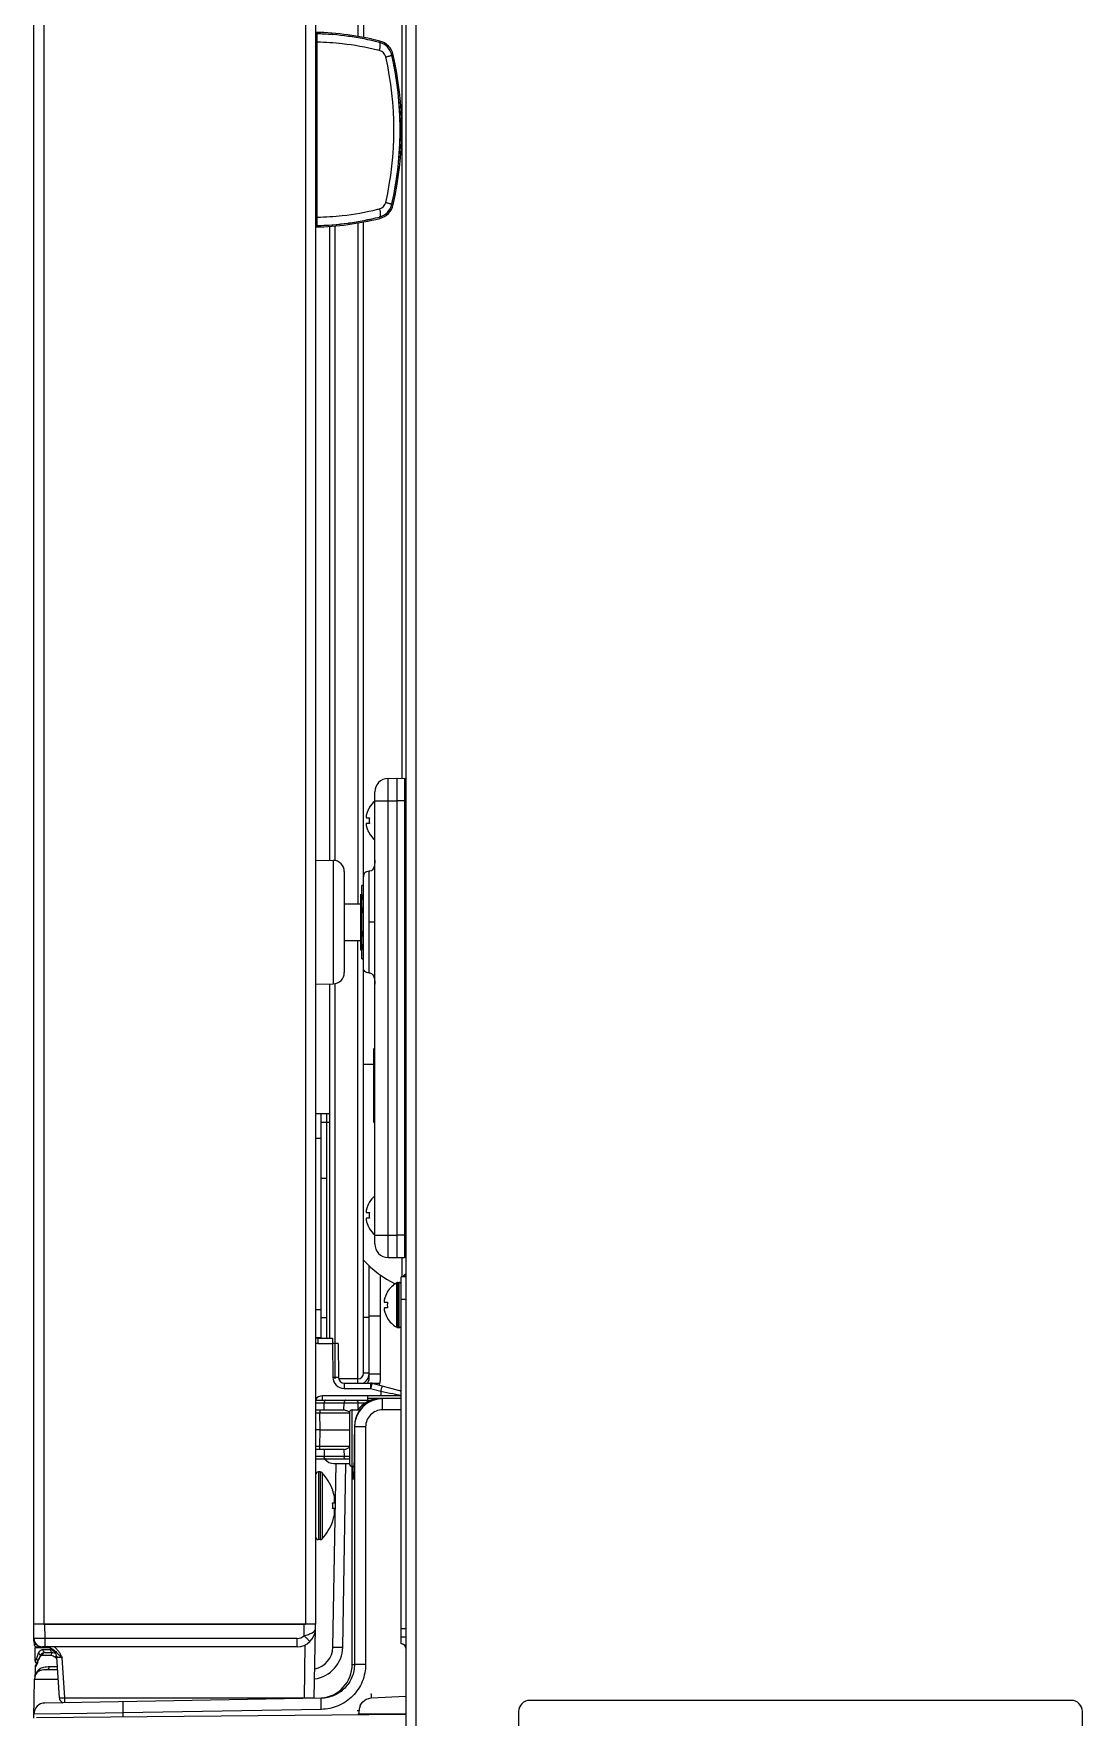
# Model space of a CAD drawing. Header units: millimetres. Extents: x -1319 to 3519, y -1539 to 2345.
# Drawn here: x -1258.9 to -1072.9, y -83.1 to 215.4 of the extents above; entities that cross this region are included whole.
import ezdxf

# ---------------------------------------------------------------- set-up
doc = ezdxf.new("R2010")
doc.units = ezdxf.units.MM
doc.header["$LTSCALE"] = 65.395
doc.layers.get('0').update_dxf_attribs({"linetype": 'CONTINUOUS'})

msp = doc.modelspace()

# ---------------------------------------------------------------- linework, layer by layer
at = {"linetype": 'Continuous'}
for p, q in [((-1258.94, -69.63), (-1258.94, 963.37)), ((-1257.14, 960.37), (-1257.14, -66.63)), ((-1210.74, 960.37), (-1210.74, -66.63)), ((-1208.94, 960.37), (-1208.94, -66.63)), ((-1192.94, 960.17), (-1192.94, -82.63)), ((-1191.14, 960.17), (-1191.14, -159.33)), ((-1201.44, 432.27), (-1201.44, 214.91)), ((-1200.44, 432.16), (-1200.44, 214.71)), ((-1193.64, 394.89), (-1193.64, 83.36)), ((-1208.94, 213.87), (-1208.63, 213.87)), ((-1208.63, 182.87), (-1208.63, 213.87)), ((-1197.61, 213.85), (-1197.61, 213.85)), ((-1208.94, 182.87), (-1208.63, 182.87)), ((-1197.61, 182.89), (-1197.61, 182.89)), ((-1206.44, 68.83), (-1206.44, 181.26)), ((-1205.44, 68.77), (-1205.44, 181.31)), ((-1201.44, 181.83), (-1201.44, 61.12)), ((-1200.44, -22.13), (-1200.44, 182.03)), ((-1198.44, 0.8), (-1198.44, 80.94)), ((-1196.08, 83.34), (-1194.44, 83.37)), ((-1196.08, 83.34), (-1194.44, 83.37)), ((-1196.08, -1.6), (-1196.08, 83.34)), ((-1194.44, -1.63), (-1194.44, 83.37)), ((-1194.44, 83.37), (-1193.19, 83.35)), ((-1193.19, 83.35), (-1193.19, -1.61)), ((-1199.42, 78.17), (-1199.39, 78.17)), ((-1198.44, 79.37), (-1194.44, 79.37)), ((-1192.94, 79.37), (-1194.44, 79.37)), ((-1199.94, 76.37), (-1199.39, 76.37)), ((-1199.39, 75.37), (-1199.94, 75.37)), ((-1199.39, 73.57), (-1199.42, 73.57)), ((-1208.94, 68.87), (-1205.81, 68.81)), ((-1205.81, 68.81), (-1205.81, 46.92)), ((-1203.84, 66.81), (-1203.84, 48.92)), ((-1199.44, 48.87), (-1199.44, 66.87)), ((-1200.94, 62.82), (-1200.93, 62.81)), ((-1200.94, 52.92), (-1200.94, 62.82)), ((-1200.74, 62.43), (-1200.93, 62.81)), ((-1200.74, 51.37), (-1200.74, 64.37)), ((-1200.44, 64.37), (-1200.74, 64.37)), ((-1203.84, 61.12), (-1200.94, 61.12)), ((-1198.44, 57.87), (-1199.44, 57.87)), ((-1203.84, 54.62), (-1200.94, 54.62)), ((-1201.44, -23.88), (-1201.44, 54.62)), ((-1200.74, 52.92), (-1200.94, 52.92)), ((-1200.74, 51.37), (-1200.44, 51.37)), ((-1208.94, 46.87), (-1205.81, 46.92)), ((-1206.44, -15.88), (-1206.44, 46.91)), ((-1205.44, -23.13), (-1205.44, 46.97)), ((-1198.59, 22.37), (-1198.59, 35.37)), ((-1198.49, 22.27), (-1198.49, 35.47)), ((-1198.44, 35.47), (-1198.49, 35.47)), ((-1198.59, 32.62), (-1200.44, 32.62)), ((-1198.59, 28.87), (-1198.49, 28.87)), ((-1206.44, 23.87), (-1208.94, 23.87)), ((-1207.94, -15.88), (-1207.94, 23.87)), ((-1207.94, 22.37), (-1206.44, 22.37)), ((-1206.94, 22.37), (-1206.94, 23.87)), ((-1206.94, -15.88), (-1206.94, 22.37)), ((-1198.49, 22.27), (-1198.44, 22.27)), ((-1207.94, 19.49), (-1208.94, 19.49)), ((-1207.94, 12.49), (-1206.94, 12.49)), ((-1199.94, 6.37), (-1199.39, 6.37)), ((-1199.42, 8.17), (-1199.39, 8.17)), ((-1199.39, 5.37), (-1199.94, 5.37)), ((-1199.39, 3.57), (-1199.42, 3.57)), ((-1198.44, 2.37), (-1194.44, 2.37)), ((-1192.94, 2.37), (-1194.44, 2.37)), ((-1196.08, -1.6), (-1194.44, -1.63)), ((-1194.44, -1.63), (-1193.19, -1.61)), ((-1193.64, -1.62), (-1193.64, -5.03)), ((-1199.44, -23.13), (-1199.44, -3.06)), ((-1197.44, -23.13), (-1197.44, -4.7)), ((-1193.74, -70.13), (-1193.74, -5.03)), ((-1192.94, -5.03), (-1193.74, -5.03)), ((-1192.94, -5.03), (-1193.21, -4.76)), ((-1196.22, -7.73), (-1196.19, -7.73)), ((-1194.54, -13.98), (-1194.54, -6.09)), ((-1194.34, -14.03), (-1194.34, -6.03)), ((-1194.34, -6.03), (-1194.14, -6.03)), ((-1194.14, -14.03), (-1194.14, -6.03)), ((-1207.94, -10.86), (-1208.94, -10.86)), ((-1196.74, -9.53), (-1196.19, -9.53)), ((-1196.19, -10.53), (-1196.74, -10.53)), ((-1192.94, -9.03), (-1193.74, -9.03)), ((-1207.94, -12.25), (-1206.94, -12.25)), ((-1199.44, -12.25), (-1200.44, -12.25)), ((-1197.44, -11.98), (-1199.44, -11.98)), ((-1196.19, -12.33), (-1196.22, -12.33)), ((-1194.34, -14.03), (-1194.14, -14.03)), ((-1207.94, -15.82), (-1208.94, -15.82)), ((-1208.51, -15.88), (-1208.51, -16.83)), ((-1208.51, -15.88), (-1205.96, -15.88)), ((-1208.51, -16.83), (-1205.96, -16.83)), ((-1205.96, -15.88), (-1205.96, -16.83)), ((-1205.96, -16.83), (-1205.86, -22.86)), ((-1204.96, -16.86), (-1204.86, -22.9)), ((-1201.44, -23.13), (-1204.82, -23.13)), ((-1203.86, -23.88), (-1203.86, -24.83)), ((-1203.86, -23.88), (-1199.17, -23.88)), ((-1199.44, -22.13), (-1200.44, -22.13)), ((-1199.44, -23.13), (-1199.72, -23.13)), ((-1199.44, -22.24), (-1197.44, -22.24)), ((-1199.17, -23.88), (-1199.17, -24.83)), ((-1193.74, -26.13), (-1207.72, -26.13)), ((-1207.69, -26.91), (-1207.69, -26.13)), ((-1203.86, -24.83), (-1199.17, -24.83)), ((-1199.69, -26.91), (-1199.69, -26.13)), ((-1193.79, -26.63), (-1199.69, -26.63)), ((-1199.17, -24.83), (-1197.39, -25.3)), ((-1198.93, -23.91), (-1197.55, -23.91)), ((-1198.92, -23.91), (-1194.14, -25.18)), ((-1197.92, -26.71), (-1198.87, -26.97)), ((-1197.05, -26.63), (-1197.92, -26.71)), ((-1197.39, -25.3), (-1197.39, -26.13)), ((-1208.94, -26.91), (-1199, -26.91)), ((-1208.94, -27.4), (-1200.04, -27.4)), ((-1208.94, -28.63), (-1203.93, -28.63)), ((-1208.94, -29.12), (-1208.19, -29.12)), ((-1208.19, -28.63), (-1208.19, -29.12)), ((-1208.14, -32.13), (-1208.19, -29.12)), ((-1208.19, -29.12), (-1202.94, -29.12)), ((-1207.44, -28.63), (-1207.43, -27.4)), ((-1203.91, -28.63), (-1203.89, -27.4)), ((-1202.94, -29.13), (-1202.94, -38.13)), ((-1202.44, -38.63), (-1202.44, -28.63)), ((-1202.44, -28.63), (-1201.03, -28.63)), ((-1201.38, -28.56), (-1201.39, -27.4)), ((-1193.79, -28.62), (-1197.06, -28.62)), ((-1208.14, -32.13), (-1208.95, -32.13)), ((-1208.19, -35.14), (-1208.14, -32.13)), ((-1208.14, -32.13), (-1202.94, -32.13)), ((-1202.06, -31.63), (-1202.06, -31.63)), ((-1202.06, -31.63), (-1202.06, -33.95)), ((-1202.06, -31.63), (-1202.04, -31.63)), ((-1202.04, -31.63), (-1202.04, -73.74)), ((-1200.06, -31.62), (-1200.06, -73.74)), ((-1208.19, -35.14), (-1208.94, -35.14)), ((-1203.93, -35.63), (-1208.94, -35.63)), ((-1208.19, -35.63), (-1208.19, -35.14)), ((-1202.94, -35.14), (-1208.19, -35.14)), ((-1207.44, -35.63), (-1207.43, -36.86)), ((-1203.91, -35.63), (-1203.89, -36.86)), ((-1202.06, -33.95), (-1202.07, -33.95)), ((-1202.94, -36.86), (-1208.94, -36.86)), ((-1202.94, -37.36), (-1208.94, -37.36)), ((-1205.87, -70.7), (-1205.3, -38.13)), ((-1205.69, -38.13), (-1202.94, -38.13)), ((-1204.12, -70.72), (-1203.55, -38.13)), ((-1202.44, -73.75), (-1202.44, -38.63)), ((-1202.44, -38.63), (-1202.15, -38.63)), ((-1202.41, -38.65), (-1202.42, -38.63)), ((-1208.44, -39.63), (-1208.44, -51.63)), ((-1208.15, -39.63), (-1208.44, -39.63)), ((-1208.15, -39.63), (-1208.15, -51.63)), ((-1207.79, -39.78), (-1207.79, -51.48)), ((-1205.92, -42.88), (-1205.9, -42.88)), ((-1205.92, -45.13), (-1205.6, -45.13)), ((-1205.6, -46.13), (-1205.92, -46.13)), ((-1205.9, -48.38), (-1205.92, -48.38)), ((-1208.15, -51.63), (-1208.44, -51.63)), ((-1258.9, -69.16), (-1258.94, -66.63)), ((-1208.94, -66.63), (-1258.94, -66.63)), ((-1257.14, -66.63), (-1210.74, -66.63)), ((-1256.9, -69.16), (-1256.94, -66.63)), ((-1210.98, -68.65), (-1210.94, -66.63)), ((-1209.17, -79.65), (-1208.96, -67.44)), ((-1208.96, -67.44), (-1208.94, -66.63)), ((-1193.79, -67.43), (-1193.79, -69.88)), ((-1192.94, -67.43), (-1193.74, -67.43)), ((-1258.8, -69.63), (-1258.94, -69.63)), ((-1258.89, -69.63), (-1258.88, -70.14)), ((-1258.69, -73.13), (-1258.69, -70.84)), ((-1256.07, -70.84), (-1258.69, -70.84)), ((-1258.38, -70.63), (-1257.27, -70.63)), ((-1212.21, -70.63), (-1257.4, -70.63)), ((-1257.34, -71.13), (-1255.98, -71.13)), ((-1256.9, -70.63), (-1256.9, -69.16)), ((-1212.21, -69.16), (-1256.9, -69.16)), ((-1256.89, -71.63), (-1255.57, -71.63)), ((-1256.86, -71.63), (-1255.57, -71.63)), ((-1255.57, -71.63), (-1255.31, -71.68)), ((-1212.21, -70.63), (-1212.21, -69.16)), ((-1210.92, -79.65), (-1210.76, -70.27)), ((-1192.94, -68.93), (-1193.74, -68.93)), ((-1258.69, -74.13), (-1258.7, -75.71)), ((-1258.69, -73.13), (-1258.63, -73.13)), ((-1258.69, -74.13), (-1258.61, -74.13)), ((-1258.41, -73.72), (-1258.43, -73.76)), ((-1258.37, -73.61), (-1258.41, -73.72)), ((-1258.36, -73.6), (-1258.39, -73.68)), ((-1258.31, -73.46), (-1258.37, -73.61)), ((-1258.31, -73.46), (-1258.32, -73.62)), ((-1257.8, -72.24), (-1257.97, -72.6)), ((-1257.72, -72.11), (-1257.8, -72.24)), ((-1257.8, -72.24), (-1257.8, -72.24)), ((-1257.49, -71.84), (-1257.72, -72.11)), ((-1257.39, -72.13), (-1255.87, -72.13)), ((-1256.56, -74.63), (-1254.75, -74.63)), ((-1256.15, -74.14), (-1254.79, -74.14)), ((-1255.31, -71.68), (-1255.12, -71.77)), ((-1254.91, -72.49), (-1254.39, -79.7)), ((-1253.39, -79.65), (-1253.9, -72.6)), ((-1202.44, -73.75), (-1202.04, -73.74)), ((-1258.93, -83.27), (-1258.81, -76.35)), ((-1258.81, -76.35), (-1254.67, -76.35)), ((-1207.94, -79.74), (-1256.95, -80.6)), ((-1253.39, -80.53), (-1253.39, -79.65)), ((-1253.39, -79.65), (-1210.92, -79.65)), ((-1210.92, -79.79), (-1210.92, -79.65)), ((-1199.07, -79.7), (-1192.94, -79.38)), ((-1074.94, -80.13), (-1170.94, -80.13)), ((-1249.47, -82.43), (-1258.91, -82.56)), ((-1192.94, -82.63), (-1258.43, -83.2)), ((-1243.05, -82.35), (-1249.47, -82.43)), ((-1243.06, -83.07), (-1243.05, -82.35)), ((-1207.93, -81.73), (-1243.05, -82.35)), ((-1201.57, -81.95), (-1201.21, -81.95)), ((-1201.45, -82.51), (-1201.21, -82.5)), ((-1201.21, -82.5), (-1201.21, -81.95)), ((-1201.21, -82.5), (-1192.94, -82.43)), ((-1192.94, -82.63), (-1192.94, -162.63)), ((-1172.94, -82.13), (-1172.94, -138.13)), ((-1072.94, -138.13), (-1072.94, -82.13))]:
    msp.add_line(p, q, dxfattribs=at)
for points in [[(-1198.44, 68.87), (-1198.45, 68.46), (-1198.49, 68.08), (-1198.56, 67.73), (-1198.67, 67.42), (-1198.83, 67.16), (-1199.05, 66.97), (-1199.32, 66.88), (-1199.44, 66.87)], [(-1199.44, 48.87), (-1199.32, 48.86), (-1199.05, 48.77), (-1198.83, 48.58), (-1198.67, 48.32), (-1198.56, 48.01), (-1198.49, 47.66), (-1198.45, 47.28), (-1198.44, 46.87)], [(-1198.87, -26.97), (-1199.79, -27.44), (-1200.58, -28.09), (-1201.23, -28.88), (-1201.71, -29.79), (-1201.99, -30.78), (-1202.06, -31.63)], [(-1202.06, -31.63), (-1202.07, -34.22), (-1202.07, -34.67), (-1202.07, -35.11), (-1202.08, -35.55), (-1202.08, -35.97), (-1202.09, -36.38), (-1202.1, -36.77), (-1202.1, -37.15), (-1202.11, -37.52), (-1202.12, -37.86), (-1202.13, -38.19), (-1202.14, -38.5), (-1202.15, -38.79), (-1202.16, -39.06), (-1202.17, -39.31), (-1202.18, -39.54), (-1202.2, -39.75), (-1202.21, -39.94), (-1202.22, -40.11), (-1202.23, -40.26), (-1202.24, -40.39), (-1202.25, -40.5), (-1202.26, -40.59), (-1202.26, -40.66), (-1202.27, -40.7), (-1202.27, -40.71)], [(-1256.93, -71.63), (-1257.22, -71.68), (-1257.49, -71.84)], [(-1256.85, -70.64), (-1256.27, -70.73), (-1255.71, -71.03), (-1255.26, -71.49), (-1254.98, -72.06), (-1254.91, -72.49)], [(-1257.97, -72.6), (-1258.19, -73.13), (-1258.31, -73.46)]]:
    msp.add_lwpolyline(points, dxfattribs=at)
for centre, radius, start, end in [((-1209.88, 165.38), 50.25, 75.7975, 88.9283), ((-1209.88, 165.38), 50, 85.3794, 88.9283), ((-1208.69, 215.11), 0.25, 88.6348, 180.0003), ((-1209.88, 165.38), 50, 75.7977, 88.6349), ((-1209.49, 165.35), 48.53, 83.739, 88.9806), ((-1209.49, 165.38), 48.5, 76.2454, 83.7373), ((-1209.88, 165.38), 50, 75.7975, 82.2585), ((-1209.49, 165.39), 48.49, 75.7975, 76.2454), ((-1198.35, 210.94), 3, 12.7421, 75.8002), ((-1198.35, 210.94), 3, 65.3061, 75.7975), ((-1197.96, 210.94), 1.5, 12.7422, 75.7975), ((-1198.35, 210.94), 3.25, 12.7422, 75.7975), ((-1198.35, 210.94), 3, 23.2681, 65.1829), ((-1198.35, 210.94), 3, 12.7422, 23.144), ((-1253.55, 198.37), 58.5, 347.2578, 12.7422), ((-1253.94, 198.37), 60, 347.2578, 12.7422), ((-1253.94, 198.37), 60, 9.1735, 12.7422), ((-1253.94, 198.37), 60.25, 347.2578, 12.7422), ((-1253.94, 198.37), 60, 1.8762, 9.0216), ((-1253.94, 198.37), 60, 347.2578, 1.7477), ((-1198.35, 185.8), 3, 284.2001, 347.2579), ((-1197.96, 185.8), 1.5, 284.2025, 347.2578), ((-1198.35, 185.8), 3, 336.8557, 347.2578), ((-1209.88, 231.36), 50.25, 271.0717, 284.2025), ((-1209.88, 231.36), 50, 271.3651, 284.2023), ((-1209.49, 231.39), 48.53, 271.0194, 276.261), ((-1209.49, 231.36), 48.5, 276.2627, 283.7546), ((-1209.88, 231.36), 50, 277.8214, 284.2025), ((-1209.49, 231.35), 48.49, 283.7546, 284.2025), ((-1198.35, 185.8), 3, 284.2025, 294.6941), ((-1198.35, 185.8), 3.25, 284.2025, 347.2578), ((-1198.35, 185.8), 3, 294.8173, 315.7497), ((-1198.35, 185.8), 3, 315.8725, 336.7317), ((-1209.88, 231.36), 50, 271.0717, 277.7415), ((-1208.69, 181.62), 0.25, 180.0029, 271.3652), ((-1196.04, 80.94), 2.4, 91, 180), ((-1193.19, 83.1), 0.25, 0, 89), ((-1195.35, 75.69), 4.73, 155.4278, 156.6825), ((-1195.35, 75.69), 4.74, 154.4598, 155.4278), ((-1195.34, 75.69), 4.74, 153.3188, 154.4598), ((-1195.34, 75.69), 4.75, 151.9926, 153.3187), ((-1195.34, 75.68), 4.75, 151.0316, 151.9926), ((-1195.33, 75.68), 4.75, 148.4659, 151.0313), ((-1195.32, 75.67), 4.8, 130.6007, 148.5421), ((-1197.95, 76.62), 2.01, 172.7256, 174.8598), ((-1197.97, 76.62), 1.98, 174.8627, 175.7144), ((-1197.98, 76.62), 1.97, 175.714, 176.9766), ((-1197.99, 76.62), 1.96, 176.9771, 178.0037), ((-1198, 76.62), 1.95, 178.0037, 179.0738), ((-1198, 76.62), 1.95, 179.0741, 180.1995), ((-1198, 76.62), 1.95, 180.1995, 181.1541), ((-1198, 76.62), 1.95, 181.1545, 182.3767), ((-1197.99, 76.62), 1.96, 182.3765, 183.2159), ((-1197.98, 76.62), 1.97, 183.2167, 184.6016), ((-1197.97, 76.62), 1.98, 184.6009, 185.2558), ((-1197.95, 76.62), 2.01, 185.2585, 187.2741), ((-1197.95, 75.12), 2.01, 172.7259, 174.7415), ((-1197.97, 75.12), 1.98, 174.7442, 175.3991), ((-1197.98, 75.12), 1.97, 175.3984, 176.7833), ((-1197.99, 75.12), 1.96, 176.7841, 177.6235), ((-1198, 75.12), 1.96, 177.6234, 178.8455), ((-1198, 75.12), 1.95, 178.8459, 180.9258), ((-1198, 75.12), 1.95, 180.9261, 181.9964), ((-1197.99, 75.12), 1.96, 181.9964, 183.0228), ((-1197.98, 75.12), 1.97, 183.0233, 184.286), ((-1197.97, 75.12), 1.98, 184.2856, 185.1372), ((-1197.95, 75.12), 2.01, 185.1401, 187.2744), ((-1195.44, 75.72), 4.64, 163.6036, 165.6824), ((-1195.44, 76.02), 4.64, 194.3176, 196.3964), ((-1195.41, 75.71), 4.67, 162.6228, 163.6051), ((-1195.41, 76.02), 4.67, 196.3949, 197.3772), ((-1195.4, 75.71), 4.68, 161.535, 162.6227), ((-1195.38, 75.7), 4.7, 159.4813, 161.5344), ((-1195.37, 75.7), 4.72, 158.9977, 159.4819), ((-1195.36, 75.7), 4.72, 157.4524, 158.9975), ((-1195.36, 75.69), 4.73, 156.6826, 157.4526), ((-1195.63, 75.87), 3.79, 172.4013, 179.9911), ((-1195.63, 75.87), 3.79, 180.0089, 187.5987), ((-1195.4, 76.03), 4.68, 197.3773, 198.465), ((-1195.38, 76.04), 4.7, 198.4656, 200.5187), ((-1195.37, 76.04), 4.72, 200.5181, 201.0023), ((-1195.36, 76.04), 4.72, 201.0025, 202.5476), ((-1195.36, 76.05), 4.73, 202.5474, 203.3174), ((-1195.35, 76.05), 4.73, 203.3175, 204.5722), ((-1195.35, 76.05), 4.74, 204.5722, 205.5402), ((-1195.34, 76.05), 4.74, 205.5402, 206.6812), ((-1195.34, 76.05), 4.75, 206.6813, 208.0074), ((-1195.34, 76.05), 4.75, 208.0074, 208.9684), ((-1195.33, 76.06), 4.75, 208.9687, 211.5341), ((-1195.32, 76.07), 4.8, 211.4579, 229.3993), ((-1205.84, 66.81), 2, 0, 89), ((-1404.85, 52.69), 204.22, 1.8826, 2.3008), ((-1205.84, 48.92), 2, 271, 360), ((-1198.49, 35.37), 0.1, 90, 180), ((-1198.49, 22.37), 0.1, 180, 270), ((-1195.32, 5.67), 4.8, 130.6007, 148.5421), ((-1197.95, 6.62), 2.01, 172.7256, 174.8598), ((-1197.97, 6.62), 1.98, 174.8627, 175.7144), ((-1197.98, 6.62), 1.97, 175.714, 176.9766), ((-1197.99, 6.62), 1.96, 176.9771, 178.0037), ((-1198, 6.62), 1.95, 178.0037, 179.0738), ((-1198, 6.62), 1.95, 179.0741, 180.1995), ((-1198, 6.62), 1.95, 180.1995, 181.1541), ((-1198, 6.62), 1.95, 181.1545, 182.3767), ((-1197.99, 6.62), 1.96, 182.3765, 183.2159), ((-1197.98, 6.62), 1.97, 183.2167, 184.6016), ((-1197.97, 6.62), 1.98, 184.6009, 185.2558), ((-1197.95, 6.62), 2.01, 185.2585, 187.2741), ((-1195.44, 5.72), 4.64, 163.6036, 165.6824), ((-1195.41, 5.71), 4.67, 162.6228, 163.6051), ((-1195.4, 5.71), 4.68, 161.535, 162.6227), ((-1195.38, 5.7), 4.7, 159.4813, 161.5344), ((-1195.37, 5.7), 4.72, 158.9977, 159.4819), ((-1195.36, 5.7), 4.72, 157.4524, 158.9975), ((-1195.36, 5.69), 4.73, 156.6826, 157.4526), ((-1195.35, 5.69), 4.73, 155.4278, 156.6825), ((-1195.35, 5.69), 4.74, 154.4598, 155.4278), ((-1195.34, 5.69), 4.74, 153.3188, 154.4598), ((-1195.34, 5.69), 4.75, 151.9926, 153.3187), ((-1195.34, 5.68), 4.75, 151.0316, 151.9926), ((-1195.33, 5.68), 4.75, 148.4659, 151.0313), ((-1195.63, 5.87), 3.79, 172.4013, 179.9911), ((-1197.95, 5.12), 2.01, 172.7259, 174.7415), ((-1197.97, 5.12), 1.98, 174.7442, 175.3991), ((-1197.98, 5.12), 1.97, 175.3984, 176.7833), ((-1197.99, 5.12), 1.96, 176.7841, 177.6235), ((-1198, 5.12), 1.96, 177.6234, 178.8455), ((-1198, 5.12), 1.95, 178.8459, 180.9258), ((-1198, 5.12), 1.95, 180.9261, 181.9964), ((-1197.99, 5.12), 1.96, 181.9964, 183.0228), ((-1197.98, 5.12), 1.97, 183.0233, 184.286), ((-1197.97, 5.12), 1.98, 184.2856, 185.1372), ((-1197.95, 5.12), 2.01, 185.1401, 187.2744), ((-1195.44, 6.02), 4.64, 194.3176, 196.3964), ((-1195.41, 6.02), 4.67, 196.3949, 197.3772), ((-1195.4, 6.03), 4.68, 197.3773, 198.465), ((-1195.38, 6.04), 4.7, 198.4656, 200.5187), ((-1195.37, 6.04), 4.72, 200.5181, 201.0023), ((-1195.36, 6.04), 4.72, 201.0025, 202.5476), ((-1195.36, 6.05), 4.73, 202.5474, 203.3174), ((-1195.35, 6.05), 4.73, 203.3175, 204.5722), ((-1195.35, 6.05), 4.74, 204.5722, 205.5402), ((-1195.34, 6.05), 4.74, 205.5402, 206.6812), ((-1195.34, 6.05), 4.75, 206.6813, 208.0074), ((-1195.34, 6.05), 4.75, 208.0074, 208.9684), ((-1195.33, 6.06), 4.75, 208.9687, 211.5341), ((-1195.63, 5.87), 3.79, 180.0089, 187.5987), ((-1195.32, 6.07), 4.8, 211.4579, 229.3993), ((-1196.04, 0.8), 2.4, 180, 269), ((-1186.02, 11.22), 19.6, 222.6192, 243.3033), ((-1193.19, -1.36), 0.25, 271, 360), ((-1191.94, -6.03), 1.8, 124.3303, 145.6697), ((-1192.24, -10.18), 4.64, 163.6036, 165.6824), ((-1192.21, -10.19), 4.67, 162.6228, 163.6051), ((-1192.2, -10.19), 4.68, 161.535, 162.6227), ((-1192.18, -10.2), 4.7, 159.4813, 161.5344), ((-1192.17, -10.2), 4.72, 158.9977, 159.4819), ((-1192.16, -10.2), 4.72, 157.4524, 158.9975), ((-1192.16, -10.21), 4.73, 156.6826, 157.4526), ((-1192.15, -10.21), 4.73, 155.4278, 156.6825), ((-1192.15, -10.21), 4.74, 154.4598, 155.4278), ((-1192.14, -10.21), 4.74, 153.3188, 154.4598), ((-1192.14, -10.21), 4.75, 151.9926, 153.3187), ((-1192.14, -10.22), 4.75, 151.0316, 151.9926), ((-1192.13, -10.22), 4.75, 148.4659, 151.0313), ((-1192.12, -10.23), 4.8, 120.3012, 148.5421), ((-1194.34, -6.43), 0.4, 90, 120.3012), ((-1194.14, -6.43), 0.4, 0, 90), ((-1194.75, -9.28), 2.01, 172.7256, 174.8598), ((-1194.77, -9.28), 1.98, 174.8627, 175.7144), ((-1194.78, -9.28), 1.97, 175.714, 176.9766), ((-1194.79, -9.28), 1.96, 176.9771, 178.0037), ((-1194.8, -9.28), 1.95, 178.0037, 179.0738), ((-1194.8, -9.28), 1.95, 179.0741, 180.1995), ((-1194.8, -9.28), 1.95, 180.1995, 181.1541), ((-1194.8, -9.28), 1.95, 181.1545, 182.3767), ((-1194.79, -9.28), 1.96, 182.3765, 183.2159), ((-1194.78, -9.28), 1.97, 183.2167, 184.6016), ((-1194.77, -9.28), 1.98, 184.6009, 185.2558), ((-1194.75, -9.28), 2.01, 185.2585, 187.2741), ((-1194.75, -10.78), 2.01, 172.7259, 174.7415), ((-1194.77, -10.78), 1.98, 174.7442, 175.3991), ((-1194.78, -10.78), 1.97, 175.3984, 176.7833), ((-1194.79, -10.78), 1.96, 176.7841, 177.6235), ((-1194.8, -10.78), 1.96, 177.6234, 178.8455), ((-1194.8, -10.78), 1.95, 178.8459, 180.9258), ((-1194.8, -10.78), 1.95, 180.9261, 181.9964), ((-1194.79, -10.78), 1.96, 181.9964, 183.0228), ((-1194.78, -10.78), 1.97, 183.0233, 184.286), ((-1194.77, -10.78), 1.98, 184.2856, 185.1372), ((-1194.75, -10.78), 2.01, 185.1401, 187.2744), ((-1192.24, -9.88), 4.64, 194.3176, 196.3964), ((-1192.21, -9.88), 4.67, 196.3949, 197.3772), ((-1192.2, -9.87), 4.68, 197.3773, 198.465), ((-1192.18, -9.86), 4.7, 198.4656, 200.5187), ((-1192.17, -9.86), 4.72, 200.5181, 201.0023), ((-1192.16, -9.86), 4.72, 201.0025, 202.5476), ((-1192.16, -9.85), 4.73, 202.5474, 203.3174), ((-1192.15, -9.85), 4.73, 203.3175, 204.5722), ((-1192.15, -9.85), 4.74, 204.5722, 205.5402), ((-1192.14, -9.85), 4.74, 205.5402, 206.6812), ((-1192.43, -10.03), 3.79, 172.4013, 179.9911), ((-1192.43, -10.03), 3.79, 180.0089, 187.5987), ((-1192.14, -9.85), 4.75, 206.6813, 208.0074), ((-1192.14, -9.85), 4.75, 208.0074, 208.9684), ((-1192.13, -9.84), 4.75, 208.9687, 211.5341), ((-1192.12, -9.83), 4.8, 211.4579, 239.6988), ((-1194.34, -13.63), 0.4, 239.6988, 270), ((-1194.14, -13.63), 0.4, 270, 360), ((-1208.51, -18.88), 3, 90, 98.2031), ((-1208.51, -18.84), 2.01, 90.0208, 102.3449), ((-1203.86, -22.83), 2, 181.0001, 269.9999), ((-1203.86, -22.88), 1, 180.9978, 270.0014), ((-1201.44, -22.13), 1, 270, 360), ((-1201.44, -22.13), 2, 298.5064, 356.8408), ((-1200.44, -23.13), 1, 311.15, 360), ((-1199.17, -24.88), 1, 75.1317, 90), ((-1200.44, -23.13), 3, 338.0867, 360), ((-1207.72, -27.63), 1.5, 90, 144.9406), ((-1197.05, -31.64), 5.01, 99.9534, 179.8941), ((-1197.44, -31.63), 5, 90, 143.0214), ((-1197.43, -31.63), 5, 95.5876, 142.9616), ((-1197.04, -31.64), 5.01, 105.1385, 112.1853), ((-1197.04, -31.63), 5, 101.2451, 105.1372), ((-1197.05, -31.62), 4.99, 100.7592, 101.2431), ((-1197.05, -31.63), 4.99, 100.0553, 100.7592), ((-1197.04, -31.65), 5.02, 90.0168, 100.0491), ((-1197.43, -31.64), 5.01, 90.7053, 95.5928), ((-1197.43, -31.61), 4.98, 90.0041, 90.7015), ((-1194.39, -26.15), 1, 49.1682, 75.1317), ((-1202.44, -29.13), 0.5, 90, 180), ((-1197.05, -31.63), 5, 115.9484, 180.0004), ((-1197.04, -31.63), 5, 112.1919, 115.9606), ((-1208.58, -23.81), 12.79, 295.8833, 296.1606), ((-1205.69, -36.13), 2, 217.8788, 270), ((-1202.44, -38.13), 0.5, 180, 270), ((-1208.44, -40.13), 0.5, 90, 180), ((-1208.15, -40.13), 0.5, 43.7747, 90), ((-1213.89, -45.63), 8.45, 19.0287, 43.7747), ((-1213.89, -45.63), 8.44, 10.6622, 19.0271), ((-1209.77, -44.6), 4.2, 5.265, 7.2923), ((-1209.75, -44.6), 4.18, 3.3885, 5.2645), ((-1209.74, -44.6), 4.17, 2.8385, 3.3879), ((-1209.74, -44.6), 4.17, 1.5995, 2.8386), ((-1209.73, -44.6), 4.16, 0.8211, 1.5994), ((-1209.73, -44.6), 4.16, 358.8223, 0.8211), ((-1209.73, -44.6), 4.16, 358.0413, 358.8223), ((-1209.74, -44.6), 4.17, 357.1771, 358.0412), ((-1213.89, -45.63), 7.99, 356.4122, 3.5878), ((-1213.89, -45.63), 8.44, 340.9729, 349.3378), ((-1209.77, -44.6), 4.2, 352.7078, 354.482), ((-1209.77, -46.66), 4.2, 5.518, 7.2922), ((-1209.77, -46.66), 4.2, 352.7077, 354.735), ((-1209.75, -44.6), 4.19, 354.4827, 355.3879), ((-1209.75, -46.66), 4.19, 4.6121, 5.5173), ((-1209.75, -46.66), 4.18, 354.7355, 356.6115), ((-1209.74, -44.6), 4.17, 356.2595, 357.177), ((-1209.75, -44.6), 4.18, 355.388, 356.2594), ((-1209.75, -46.66), 4.18, 3.7406, 4.612), ((-1209.74, -46.66), 4.17, 2.823, 3.7405), ((-1209.74, -46.66), 4.17, 356.6121, 357.1615), ((-1209.74, -46.66), 4.17, 1.9588, 2.8229), ((-1209.73, -46.66), 4.16, 1.1777, 1.9587), ((-1209.73, -46.66), 4.16, 359.1789, 1.1777), ((-1209.73, -46.66), 4.16, 358.4006, 359.1789), ((-1209.74, -46.66), 4.17, 357.1614, 358.4005), ((-1213.89, -45.63), 8.45, 316.2253, 340.9713), ((-1208.44, -51.13), 0.5, 180, 270), ((-1208.15, -51.13), 0.5, 270, 316.2253), ((-1212.21, -67.38), 3.25, 270, 359), ((-1212.21, -67.41), 1.75, 270.0031, 314.5906), ((-1257.4, -69.13), 1.5, 181, 269.999), ((-1258.38, -70.13), 0.5, 181, 269.9925), ((-1258.19, -70.84), 0.5, 147.9986, 180), ((-1258.19, -70.84), 0.5, 148.1477, 180), ((-1256.37, -72.48), 1.85, 152.7671, 155.9534), ((-1256.89, -72.19), 0.559, 90.0091, 94.2454), ((-1209.87, -70.62), 5.75, 277.6453, 358.9999), ((-1209.87, -70.63), 4, 281.4361, 359), ((-1193.54, -69.88), 0.25, 180, 261.3731), ((-1193.69, -70.87), 0.75, 0, 81.3731), ((-1258.19, -73.13), 0.5, 181.9036, 250.3654), ((-1258.19, -74.13), 0.5, 114.4554, 179.5), ((-1258.11, -74.13), 0.497, 130.229, 134.8981), ((-1258.13, -73.14), 0.492, 240.0231, 244.6483), ((-1251.04, -76.15), 7.71, 158.8573, 160.8582), ((-1256.58, -76.32), 2.2, 126.2688, 136.6514), ((-1257.49, -71.52), 0.622, 245.8911, 249.7023), ((-1238.85, -56.26), 22.99, 224.8222, 225.3027), ((-1238.26, -55.66), 23.83, 225.3024, 225.7362), ((-1208.44, -73.75), 6, 274.7374, 360), ((-1257.06, -76.38), 1.75, 125.3467, 179), ((-1259.2, -75.7), 0.5, 342.3886, 359.4688), ((-1256.52, -76.37), 2.28, 145.3534, 158.0846), ((-1256.55, -76.35), 2.24, 136.6617, 145.3), ((-1256.91, -82.6), 2, 91, 179), ((-1253.39, -79.63), 1, 184.0848, 246.4485), ((-1210.17, -79.63), 1, 352.2031, 359), ((-1170.94, -82.13), 2, 90, 180), ((-1074.94, -82.13), 2, 0, 90), ((-1198.95, -81.95), 2.25, 164.3237, 179.9957), ((-1198.95, -81.95), 2.25, 156.0229, 164.3141)]:
    msp.add_arc(centre, radius, start, end, dxfattribs=at)
for centre, major_axis, start_param, end_param in [((-1203.95, -29.13), (0.581, 0.044), 1.437838, 1.483306), ((-1203.95, -35.13), (0.581, -0.044), -1.483306, -1.437838)]:
    msp.add_ellipse(centre, major_axis=major_axis, ratio=0.857955, start_param=start_param, end_param=end_param, dxfattribs=at)
for points, knots in [([(-1208.63, 213.87), (-1208.63, 213.97), (-1208.63, 214.16), (-1208.63, 214.44), (-1208.64, 214.7), (-1208.64, 214.92), (-1208.65, 215.08), (-1208.66, 215.19), (-1208.66, 215.25), (-1208.67, 215.3), (-1208.67, 215.33), (-1208.68, 215.35), (-1208.68, 215.36), (-1208.69, 215.36)], [0, 0, 0, 0, 0.196685, 0.385319, 0.558354, 0.709102, 0.832048, 0.881726, 0.922991, 0.955523, 0.979128, 0.993748, 1, 1, 1, 1]), ([(-1197.59, 212.4), (-1197.55, 212.57), (-1197.5, 212.83), (-1197.46, 213.17), (-1197.46, 213.38), (-1197.47, 213.56), (-1197.49, 213.72), (-1197.55, 213.84), (-1197.61, 213.85)], [0, 0, 0, 0, 0.362036, 0.524989, 0.668897, 0.789562, 0.884365, 1, 1, 1, 1]), ([(-1196.49, 211.27), (-1196.42, 211.29), (-1196.27, 211.33), (-1196.07, 211.38), (-1195.88, 211.43), (-1195.72, 211.48), (-1195.6, 211.52), (-1195.5, 211.55), (-1195.45, 211.58), (-1195.42, 211.59), (-1195.42, 211.6), (-1195.42, 211.6)], [0, 0, 0, 0, 0.205649, 0.396884, 0.568364, 0.71564, 0.834756, 0.922642, 0.977305, 0.992163, 1, 1, 1, 1]), ([(-1196.49, 185.47), (-1196.42, 185.45), (-1196.27, 185.41), (-1196.07, 185.36), (-1195.88, 185.31), (-1195.72, 185.26), (-1195.6, 185.22), (-1195.5, 185.19), (-1195.45, 185.16), (-1195.42, 185.15), (-1195.42, 185.14), (-1195.42, 185.14)], [0, 0, 0, 0, 0.205649, 0.396883, 0.568363, 0.715639, 0.834755, 0.922642, 0.977305, 0.992163, 1, 1, 1, 1]), ([(-1208.69, 181.37), (-1208.68, 181.37), (-1208.68, 181.39), (-1208.67, 181.41), (-1208.67, 181.44), (-1208.66, 181.49), (-1208.66, 181.55), (-1208.65, 181.66), (-1208.64, 181.82), (-1208.64, 182.04), (-1208.63, 182.3), (-1208.63, 182.58), (-1208.63, 182.77), (-1208.63, 182.87)], [0, 0, 0, 0, 0.006252, 0.020872, 0.044477, 0.077009, 0.118274, 0.167952, 0.290898, 0.441646, 0.614681, 0.803315, 1, 1, 1, 1]), ([(-1197.59, 184.34), (-1197.55, 184.17), (-1197.5, 183.91), (-1197.46, 183.57), (-1197.46, 183.36), (-1197.47, 183.18), (-1197.49, 183.02), (-1197.55, 182.9), (-1197.61, 182.89)], [0, 0, 0, 0, 0.362036, 0.52499, 0.668898, 0.789562, 0.884365, 1, 1, 1, 1]), ([(-1199.44, 66.87), (-1199.59, 66.87), (-1199.86, 66.84), (-1200.22, 66.64), (-1200.42, 66.29), (-1200.44, 66.02), (-1200.44, 65.87)], [0, 0, 0, 0, 0.274029, 0.5, 0.725971, 1, 1, 1, 1]), ([(-1200.93, 62.81), (-1200.93, 62.81), (-1200.92, 62.78), (-1200.92, 62.76), (-1200.91, 62.74)], [0, 0, 0, 0, 0.168633, 1, 1, 1, 1]), ([(-1200.91, 62.74), (-1200.9, 62.66), (-1200.88, 62.44), (-1200.85, 62.05), (-1200.82, 61.51), (-1200.81, 61.11), (-1200.8, 60.89)], [0, 0, 0, 0, 0.132237, 0.348131, 0.640644, 1, 1, 1, 1]), ([(-1200.74, 61.35), (-1200.73, 61.61), (-1200.66, 62.12), (-1200.53, 62.62), (-1200.44, 62.86)], [0, 0, 0, 0, 0.498282, 1, 1, 1, 1]), ([(-1200.44, 59.38), (-1200.53, 59.62), (-1200.66, 60.12), (-1200.73, 60.63), (-1200.74, 60.89)], [0, 0, 0, 0, 0.501718, 1, 1, 1, 1]), ([(-1200.74, 54.85), (-1200.73, 55.11), (-1200.66, 55.62), (-1200.53, 56.12), (-1200.44, 56.36)], [0, 0, 0, 0, 0.498282, 1, 1, 1, 1]), ([(-1200.44, 52.88), (-1200.53, 53.12), (-1200.66, 53.62), (-1200.73, 54.13), (-1200.74, 54.39)], [0, 0, 0, 0, 0.501718, 1, 1, 1, 1]), ([(-1199.44, 48.87), (-1199.59, 48.87), (-1199.86, 48.9), (-1200.22, 49.1), (-1200.42, 49.45), (-1200.44, 49.72), (-1200.44, 49.87)], [0, 0, 0, 0, 0.274029, 0.5, 0.725971, 1, 1, 1, 1]), ([(-1204.96, -16.86), (-1204.96, -16.86), (-1204.97, -16.86), (-1204.99, -16.85), (-1205.01, -16.85), (-1205.06, -16.84), (-1205.14, -16.84), (-1205.27, -16.83), (-1205.42, -16.83), (-1205.59, -16.83), (-1205.77, -16.83), (-1205.9, -16.83), (-1205.96, -16.83)], [0, 0, 0, 0, 0.007003, 0.022191, 0.046422, 0.079673, 0.172045, 0.296033, 0.446972, 0.619048, 0.805867, 1, 1, 1, 1]), ([(-1204.86, -22.9), (-1204.86, -22.9), (-1204.87, -22.89), (-1204.88, -22.89), (-1204.91, -22.88), (-1204.95, -22.88), (-1205.04, -22.87), (-1205.16, -22.87), (-1205.31, -22.86), (-1205.48, -22.86), (-1205.67, -22.86), (-1205.79, -22.86), (-1205.86, -22.86)], [0, 0, 0, 0, 0.007006, 0.022204, 0.046421, 0.079673, 0.172048, 0.29607, 0.446952, 0.619035, 0.805969, 1, 1, 1, 1]), ([(-1198.92, -23.91), (-1198.92, -23.91), (-1198.92, -23.92), (-1198.92, -23.93), (-1198.93, -23.96), (-1198.94, -23.98), (-1198.95, -24.02), (-1198.97, -24.09), (-1199, -24.19), (-1199.04, -24.32), (-1199.08, -24.48), (-1199.12, -24.65), (-1199.16, -24.77), (-1199.17, -24.83)], [0, 0, 0, 0, 0.004944, 0.019206, 0.042768, 0.075446, 0.11692, 0.166845, 0.290143, 0.440922, 0.61369, 0.802402, 1, 1, 1, 1]), ([(-1197.43, -26.63), (-1197.44, -26.63), (-1197.44, -26.64), (-1197.44, -26.64), (-1197.44, -26.65)], [0, 0, 0, 0, 0.263207, 1, 1, 1, 1]), ([(-1197.14, -24.39), (-1197.14, -24.39), (-1197.14, -24.4), (-1197.14, -24.41), (-1197.15, -24.43), (-1197.16, -24.46), (-1197.17, -24.5), (-1197.19, -24.56), (-1197.22, -24.66), (-1197.26, -24.8), (-1197.3, -24.95), (-1197.34, -25.12), (-1197.38, -25.24), (-1197.39, -25.3)], [0, 0, 0, 0, 0.004951, 0.019221, 0.042768, 0.075444, 0.116934, 0.166843, 0.290174, 0.440898, 0.613673, 0.8025, 1, 1, 1, 1]), ([(-1197.39, -25.3), (-1196.67, -25.45), (-1195.65, -25.65), (-1194.43, -25.91), (-1193.93, -26.01), (-1193.73, -26.06)], [0, 0, 0, 0, 0.593987, 0.831324, 1, 1, 1, 1]), ([(-1197.06, -28.62), (-1197.06, -28.49), (-1197.06, -28.24), (-1197.06, -27.87), (-1197.06, -27.53), (-1197.06, -27.27), (-1197.05, -27.09), (-1197.05, -26.97), (-1197.05, -26.87), (-1197.05, -26.79), (-1197.05, -26.72), (-1197.05, -26.68), (-1197.05, -26.65), (-1197.04, -26.64), (-1197.04, -26.64), (-1197.04, -26.63), (-1197.04, -26.63)], [0, 0, 0, 0, 0.195078, 0.382925, 0.55575, 0.707168, 0.77305, 0.831474, 0.88187, 0.923802, 0.956847, 0.980659, 0.989049, 0.995073, 0.998716, 1, 1, 1, 1]), ([(-1207.1, -26.91), (-1207.15, -26.91), (-1207.24, -26.94), (-1207.34, -27.05), (-1207.41, -27.21), (-1207.43, -27.33), (-1207.43, -27.4)], [0, 0, 0, 0, 0.20048, 0.432674, 0.703766, 1, 1, 1, 1]), ([(-1203.91, -28.63), (-1203.83, -28.63), (-1203.66, -28.67), (-1203.33, -28.78), (-1203.09, -28.9), (-1202.92, -28.98)], [0, 0, 0, 0, 0.222519, 0.468174, 1, 1, 1, 1]), ([(-1203.57, -26.91), (-1203.61, -26.91), (-1203.7, -26.94), (-1203.81, -27.05), (-1203.87, -27.21), (-1203.89, -27.33), (-1203.89, -27.4)], [0, 0, 0, 0, 0.20048, 0.432674, 0.703766, 1, 1, 1, 1]), ([(-1201.72, -26.91), (-1201.67, -26.91), (-1201.58, -26.94), (-1201.48, -27.05), (-1201.41, -27.21), (-1201.39, -27.33), (-1201.39, -27.4)], [0, 0, 0, 0, 0.20048, 0.432674, 0.703766, 1, 1, 1, 1]), ([(-1197.06, -28.62), (-1197.45, -28.62), (-1198.24, -28.78), (-1199.24, -29.45), (-1199.91, -30.44), (-1200.06, -31.23), (-1200.06, -31.62)], [0, 0, 0, 0, 0.25, 0.500002, 0.750003, 1, 1, 1, 1]), ([(-1200.06, -31.62), (-1200.31, -31.62), (-1200.77, -31.62), (-1201.31, -31.63), (-1201.66, -31.63), (-1201.85, -31.63), (-1201.97, -31.63), (-1202.03, -31.63), (-1202.04, -31.63)], [0, 0, 0, 0, 0.373363, 0.692276, 0.816751, 0.911578, 0.973395, 1, 1, 1, 1]), ([(-1203.91, -35.63), (-1203.83, -35.63), (-1203.68, -35.6), (-1203.38, -35.5), (-1203.15, -35.39), (-1203, -35.32)], [0, 0, 0, 0, 0.223351, 0.468656, 1, 1, 1, 1]), ([(-1202.06, -33.95), (-1202.07, -34.71), (-1202.08, -36.13), (-1202.12, -38.07), (-1202.18, -39.57), (-1202.23, -40.4), (-1202.26, -40.72)], [0, 0, 0, 0, 0.334156, 0.630502, 0.859881, 1, 1, 1, 1]), ([(-1207.1, -37.36), (-1207.15, -37.36), (-1207.24, -37.32), (-1207.34, -37.21), (-1207.41, -37.05), (-1207.43, -36.93), (-1207.43, -36.86)], [0, 0, 0, 0, 0.20048, 0.432674, 0.703766, 1, 1, 1, 1]), ([(-1203.57, -37.36), (-1203.61, -37.36), (-1203.7, -37.32), (-1203.81, -37.21), (-1203.87, -37.05), (-1203.89, -36.93), (-1203.89, -36.86)], [0, 0, 0, 0, 0.20048, 0.432674, 0.703766, 1, 1, 1, 1]), ([(-1202.36, -40.72), (-1202.38, -40.46), (-1202.4, -39.77), (-1202.41, -39.08), (-1202.41, -38.65)], [0, 0, 0, 0, 0.383963, 1, 1, 1, 1]), ([(-1202.26, -40.72), (-1202.27, -40.78), (-1202.28, -40.87), (-1202.3, -40.94), (-1202.31, -40.98), (-1202.32, -40.97), (-1202.33, -40.96), (-1202.33, -40.94), (-1202.34, -40.89), (-1202.35, -40.82), (-1202.36, -40.76), (-1202.36, -40.72)], [0, 0, 0, 0, 0.369147, 0.464759, 0.504137, 0.517659, 0.542709, 0.581915, 0.635836, 0.788235, 1, 1, 1, 1]), ([(-1210.98, -68.65), (-1210.71, -68.59), (-1210.33, -68.48), (-1209.84, -68.29), (-1209.37, -68.07), (-1208.96, -67.74), (-1208.96, -67.44)], [0, 0, 0, 0, 0.336943, 0.490881, 0.629316, 1, 1, 1, 1]), ([(-1210.98, -68.65), (-1210.91, -68.72), (-1210.78, -68.86), (-1210.58, -69.05), (-1210.4, -69.23), (-1210.25, -69.39), (-1210.13, -69.5), (-1210.06, -69.57), (-1210.01, -69.62), (-1209.98, -69.65), (-1209.95, -69.68), (-1209.93, -69.68), (-1209.93, -69.7), (-1209.92, -69.7)], [0, 0, 0, 0, 0.195293, 0.383507, 0.556409, 0.707658, 0.831659, 0.882013, 0.923895, 0.956835, 0.980599, 0.995021, 1, 1, 1, 1]), ([(-1256.9, -69.16), (-1257.03, -69.16), (-1257.28, -69.16), (-1257.65, -69.17), (-1257.99, -69.17), (-1258.29, -69.17), (-1258.51, -69.17), (-1258.66, -69.17), (-1258.74, -69.17), (-1258.8, -69.16), (-1258.86, -69.16), (-1258.88, -69.16), (-1258.9, -69.16), (-1258.9, -69.16)], [0, 0, 0, 0, 0.194967, 0.382588, 0.555377, 0.706879, 0.831207, 0.881654, 0.923606, 0.956688, 0.98055, 0.994997, 1, 1, 1, 1]), ([(-1258.88, -70.14), (-1258.88, -70.14), (-1258.87, -70.14), (-1258.85, -70.14), (-1258.82, -70.14), (-1258.78, -70.14), (-1258.73, -70.14), (-1258.63, -70.14), (-1258.56, -70.14), (-1258.5, -70.14)], [0, 0, 0, 0, 0.016334, 0.064686, 0.144807, 0.25637, 0.398666, 0.570722, 1, 1, 1, 1]), ([(-1258.02, -71.63), (-1257.94, -71.49), (-1257.81, -71.29), (-1257.55, -71.15), (-1257.41, -71.13), (-1257.34, -71.13)], [0, 0, 0, 0, 0.543087, 0.773643, 1, 1, 1, 1]), ([(-1256.93, -71.63), (-1257.05, -71.63), (-1257.3, -71.75), (-1257.39, -72), (-1257.39, -72.13)], [0, 0, 0, 0, 0.484018, 1, 1, 1, 1]), ([(-1257.34, -71.13), (-1257.34, -71.22), (-1257.3, -71.39), (-1257.19, -71.52), (-1257.12, -71.56)], [0, 0, 0, 0, 0.509936, 1, 1, 1, 1]), ([(-1256.85, -70.63), (-1256.55, -70.63), (-1255.93, -70.77), (-1255.18, -71.31), (-1254.67, -71.87), (-1254.29, -72.24), (-1254.07, -72.44), (-1253.95, -72.54), (-1253.9, -72.6)], [0, 0, 0, 0, 0.25101, 0.501188, 0.749139, 0.873783, 0.936762, 1, 1, 1, 1]), ([(-1255.98, -71.13), (-1255.94, -71.13), (-1255.79, -71.14), (-1255.64, -71.17), (-1255.53, -71.21)], [0, 0, 0, 0, 0.241282, 1, 1, 1, 1]), ([(-1255.98, -71.13), (-1255.98, -71.22), (-1255.94, -71.38), (-1255.84, -71.52), (-1255.77, -71.56)], [0, 0, 0, 0, 0.520016, 1, 1, 1, 1]), ([(-1255.77, -71.56), (-1255.76, -71.57), (-1255.7, -71.61), (-1255.62, -71.63), (-1255.57, -71.63)], [0, 0, 0, 0, 0.258817, 1, 1, 1, 1]), ([(-1255.32, -70.63), (-1255.15, -70.74), (-1254.84, -71.01), (-1254.46, -71.5), (-1254.2, -71.95), (-1254.03, -72.32), (-1253.94, -72.5), (-1253.9, -72.6)], [0, 0, 0, 0, 0.249853, 0.499776, 0.749824, 0.87491, 1, 1, 1, 1]), ([(-1205.87, -70.7), (-1205.87, -70.7), (-1205.86, -70.7), (-1205.84, -70.7), (-1205.79, -70.7), (-1205.74, -70.7), (-1205.66, -70.7), (-1205.54, -70.7), (-1205.34, -70.71), (-1205.08, -70.71), (-1204.78, -70.71), (-1204.46, -70.72), (-1204.24, -70.72), (-1204.12, -70.72)], [0, 0, 0, 0, 0.004846, 0.019254, 0.043078, 0.076148, 0.118114, 0.168549, 0.292938, 0.444426, 0.617277, 0.805076, 1, 1, 1, 1]), ([(-1258.63, -73.13), (-1258.61, -73.13), (-1258.57, -73.09), (-1258.53, -73.01), (-1258.48, -72.88), (-1258.44, -72.77), (-1258.42, -72.71)], [0, 0, 0, 0, 0.100823, 0.297022, 0.597759, 1, 1, 1, 1]), ([(-1258.61, -74.13), (-1258.59, -74.13), (-1258.55, -74.1), (-1258.47, -73.99), (-1258.42, -73.87), (-1258.39, -73.79)], [0, 0, 0, 0, 0.116518, 0.316147, 1, 1, 1, 1]), ([(-1258.42, -72.71), (-1258.4, -72.62), (-1258.3, -72.29), (-1258.17, -71.96), (-1258.06, -71.72)], [0, 0, 0, 0, 0.245495, 1, 1, 1, 1]), ([(-1258.42, -72.71), (-1258.42, -72.78), (-1258.35, -72.92), (-1258.23, -73.02), (-1258.16, -73.05)], [0, 0, 0, 0, 0.476562, 1, 1, 1, 1]), ([(-1258.39, -73.79), (-1258.38, -73.77), (-1258.36, -73.72), (-1258.34, -73.66), (-1258.32, -73.62)], [0, 0, 0, 0, 0.234184, 1, 1, 1, 1]), ([(-1258.23, -73.37), (-1258.2, -73.29), (-1258.08, -72.98), (-1257.94, -72.69), (-1257.82, -72.47)], [0, 0, 0, 0, 0.245205, 1, 1, 1, 1]), ([(-1258.07, -74.95), (-1258.01, -74.91), (-1257.91, -74.79), (-1257.88, -74.63), (-1257.89, -74.55)], [0, 0, 0, 0, 0.491491, 1, 1, 1, 1]), ([(-1258.07, -74.95), (-1257.88, -74.82), (-1257.37, -74.66), (-1256.85, -74.63), (-1256.56, -74.63)], [0, 0, 0, 0, 0.437834, 1, 1, 1, 1]), ([(-1258.06, -71.72), (-1258.06, -71.74), (-1258.04, -71.82), (-1257.99, -71.89), (-1257.95, -71.93)], [0, 0, 0, 0, 0.238358, 1, 1, 1, 1]), ([(-1257.89, -74.55), (-1257.67, -74.39), (-1257.08, -74.17), (-1256.48, -74.14), (-1256.15, -74.14)], [0, 0, 0, 0, 0.45097, 1, 1, 1, 1]), ([(-1257.82, -72.47), (-1257.81, -72.45), (-1257.78, -72.38), (-1257.73, -72.32), (-1257.7, -72.28)], [0, 0, 0, 0, 0.269415, 1, 1, 1, 1]), ([(-1257.7, -72.28), (-1257.68, -72.27), (-1257.64, -72.22), (-1257.59, -72.19), (-1257.55, -72.16)], [0, 0, 0, 0, 0.268067, 1, 1, 1, 1]), ([(-1256.56, -74.63), (-1256.45, -74.63), (-1256.22, -74.5), (-1256.15, -74.26), (-1256.15, -74.14)], [0, 0, 0, 0, 0.466957, 1, 1, 1, 1]), ([(-1255.62, -71.67), (-1255.69, -71.71), (-1255.83, -71.85), (-1255.87, -72.03), (-1255.87, -72.13)], [0, 0, 0, 0, 0.474805, 1, 1, 1, 1]), ([(-1255.87, -72.13), (-1255.74, -72.13), (-1255.47, -72.2), (-1255.26, -72.36), (-1255.16, -72.47)], [0, 0, 0, 0, 0.463674, 1, 1, 1, 1]), ([(-1254.96, -72.21), (-1254.98, -72.23), (-1255.06, -72.3), (-1255.12, -72.39), (-1255.16, -72.47)], [0, 0, 0, 0, 0.257562, 1, 1, 1, 1]), ([(-1253.9, -72.6), (-1254.03, -72.58), (-1254.21, -72.55), (-1254.45, -72.52), (-1254.6, -72.51), (-1254.72, -72.49), (-1254.82, -72.49), (-1254.88, -72.48), (-1254.9, -72.48), (-1254.91, -72.49), (-1254.91, -72.49)], [0, 0, 0, 0, 0.380185, 0.552838, 0.704885, 0.830075, 0.923164, 0.980271, 0.994636, 1, 1, 1, 1]), ([(-1202.04, -73.74), (-1202.04, -74.51), (-1202.34, -76.08), (-1203.66, -78.06), (-1205.62, -79.4), (-1207.17, -79.73), (-1207.94, -79.74)], [0, 0, 0, 0, 0.250025, 0.500041, 0.750033, 1, 1, 1, 1]), ([(-1200.06, -73.74), (-1200.06, -74.76), (-1200.46, -76.85), (-1202.21, -79.49), (-1204.82, -81.27), (-1206.9, -81.72), (-1207.93, -81.73)], [0, 0, 0, 0, 0.249996, 0.499997, 0.75, 1, 1, 1, 1]), ([(-1200.06, -73.74), (-1200.3, -73.74), (-1200.76, -73.74), (-1201.3, -73.74), (-1201.65, -73.74), (-1201.84, -73.74), (-1201.96, -73.74), (-1202.02, -73.74), (-1202.04, -73.74)], [0, 0, 0, 0, 0.373281, 0.692152, 0.816629, 0.911478, 0.973335, 1, 1, 1, 1]), ([(-1258.7, -75.71), (-1258.7, -75.71), (-1258.69, -75.67), (-1258.68, -75.65), (-1258.66, -75.59), (-1258.65, -75.55), (-1258.64, -75.52)], [0, 0, 0, 0, 0.073046, 0.279176, 0.596489, 1, 1, 1, 1]), ([(-1254.39, -79.7), (-1254.39, -79.7), (-1254.38, -79.7), (-1254.37, -79.7), (-1254.34, -79.7), (-1254.3, -79.7), (-1254.21, -79.7), (-1254.09, -79.69), (-1253.94, -79.68), (-1253.71, -79.67), (-1253.52, -79.66), (-1253.39, -79.65)], [0, 0, 0, 0, 0.005092, 0.019608, 0.043487, 0.076527, 0.168971, 0.293211, 0.444584, 0.617423, 1, 1, 1, 1]), ([(-1243.05, -82.35), (-1243.05, -82.22), (-1243.06, -81.96), (-1243.06, -81.59), (-1243.07, -81.25), (-1243.07, -80.99), (-1243.07, -80.81), (-1243.07, -80.7), (-1243.07, -80.6), (-1243.07, -80.51), (-1243.07, -80.45), (-1243.07, -80.4), (-1243.07, -80.38), (-1243.07, -80.37), (-1243.07, -80.36), (-1243.07, -80.35), (-1243.07, -80.35)], [0, 0, 0, 0, 0.195086, 0.382937, 0.555763, 0.707179, 0.773059, 0.831482, 0.881876, 0.923807, 0.95685, 0.980662, 0.989051, 0.995074, 0.998717, 1, 1, 1, 1]), ([(-1210.92, -79.65), (-1210.81, -79.65), (-1210.58, -79.65), (-1210.26, -79.65), (-1209.96, -79.66), (-1209.7, -79.66), (-1209.51, -79.66), (-1209.38, -79.65), (-1209.31, -79.65), (-1209.25, -79.65), (-1209.21, -79.65), (-1209.19, -79.65), (-1209.17, -79.65), (-1209.17, -79.65)], [0, 0, 0, 0, 0.19499, 0.382633, 0.555444, 0.706965, 0.831305, 0.881755, 0.923706, 0.956785, 0.980638, 0.995065, 1, 1, 1, 1]), ([(-1207.93, -81.73), (-1207.93, -81.6), (-1207.93, -81.35), (-1207.94, -80.98), (-1207.94, -80.64), (-1207.95, -80.38), (-1207.95, -80.2), (-1207.95, -80.08), (-1207.95, -79.98), (-1207.95, -79.9), (-1207.95, -79.83), (-1207.95, -79.79), (-1207.95, -79.77), (-1207.95, -79.75), (-1207.95, -79.75), (-1207.95, -79.74), (-1207.94, -79.74)], [0, 0, 0, 0, 0.195086, 0.382937, 0.555763, 0.707179, 0.773059, 0.831482, 0.881876, 0.923807, 0.95685, 0.980662, 0.989051, 0.995074, 0.998717, 1, 1, 1, 1]), ([(-1199.1, -78.95), (-1199.12, -78.95), (-1199.08, -79.07), (-1199.11, -79.19), (-1199.08, -79.44), (-1199.08, -79.61), (-1199.07, -79.7)], [0, 0, 0, 0, 0.076538, 0.292998, 0.617892, 1, 1, 1, 1]), ([(-1201.21, -82.7), (-1201.19, -82.7), (-1201.22, -82.62), (-1201.2, -82.58), (-1201.21, -82.54)], [0, 0, 0, 0, 0.250309, 1, 1, 1, 1])]:
    msp.add_open_spline(points, degree=3, knots=knots, dxfattribs=at)
for points in [[(-1257.12, -71.56), (-1257.05, -71.61), (-1256.97, -71.63), (-1256.89, -71.63)], [(-1255.51, -71.63), (-1255.55, -71.64), (-1255.58, -71.65), (-1255.62, -71.67)], [(-1258.63, -73.13), (-1258.63, -73.22), (-1258.6, -73.31), (-1258.56, -73.38)], [(-1258.57, -73.94), (-1258.59, -74), (-1258.61, -74.06), (-1258.61, -74.13)], [(-1258.46, -73.78), (-1258.51, -73.82), (-1258.54, -73.88), (-1258.57, -73.94)], [(-1258.56, -73.38), (-1258.52, -73.46), (-1258.45, -73.52), (-1258.38, -73.56)], [(-1257.95, -71.93), (-1257.9, -72), (-1257.83, -72.05), (-1257.75, -72.08)], [(-1257.8, -72.24), (-1257.83, -72.31), (-1257.84, -72.39), (-1257.82, -72.47)], [(-1257.55, -72.16), (-1257.5, -72.14), (-1257.44, -72.13), (-1257.39, -72.13)], [(-1201.01, -81.03), (-1200.8, -80.57), (-1200.4, -80.15), (-1199.94, -79.93)], [(-1199.94, -79.93), (-1199.67, -79.8), (-1199.37, -79.72), (-1199.07, -79.7)]]:
    msp.add_open_spline(points, degree=3, dxfattribs=at)

doc.saveas('drawing.dxf')
